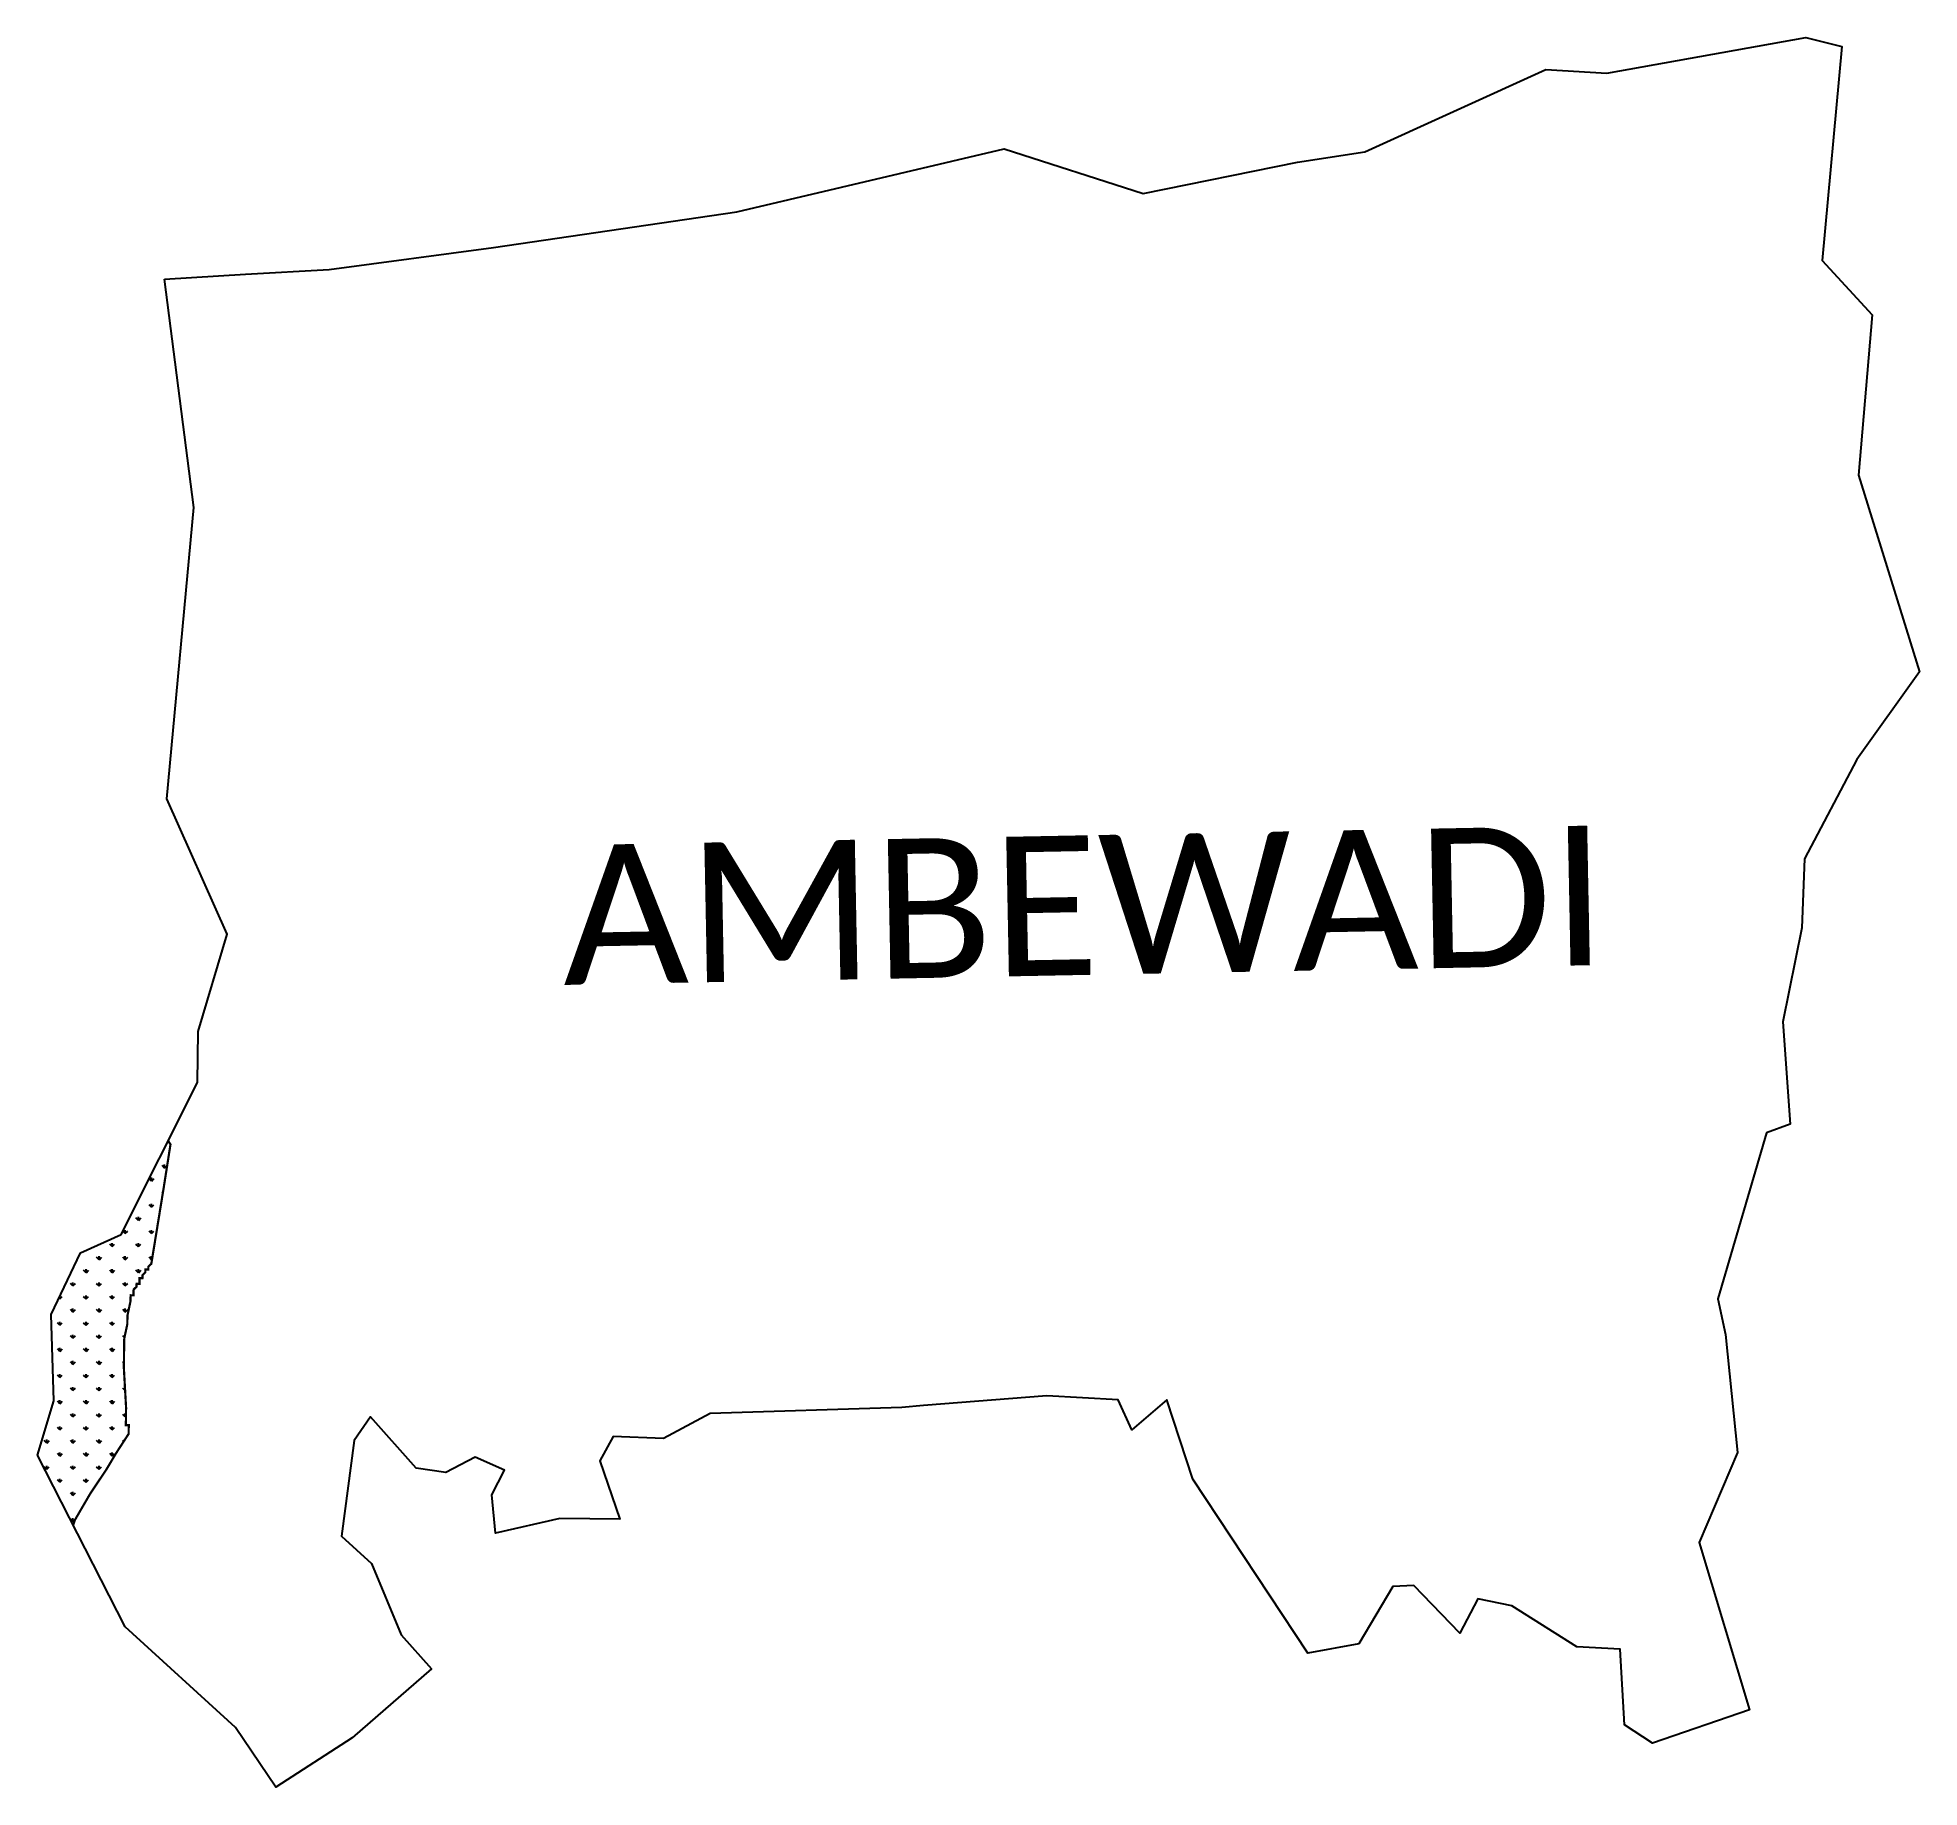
# Model space of a CAD drawing. Header units: metres. Extents: x 260774 to 263356, y 2215208 to 2217608.
import ezdxf

# ---------------------------------------------------------------- set-up
doc = ezdxf.new("R2010")
doc.units = ezdxf.units.M
for name, color, linetype in [('MANGROOVES', 112, 'Continuous'), ('village', 3, 'Continuous'), ('VILLAGE NAME', 250, 'Continuous')]:
    doc.layers.add(name, color=color, linetype=linetype)

msp = doc.modelspace()

# ---------------------------------------------------------------- hatches: boundary and pattern name
at = {"layer": 'MANGROOVES'}
h = msp.add_hatch(dxfattribs=at)
h.set_pattern_fill('GRASS', color=256)
h.paths.add_polyline_path([(260893, 2215824), (260897.2, 2215843.7), (260897.4, 2215855.6), (260901.6, 2215875.4), (260901.7, 2215883.3), (260905.7, 2215883.2), (260905.8, 2215891.1), (260909.8, 2215895), (260909.9, 2215899), (260913.8, 2215898.9), (260913.9, 2215906.9), (260917.9, 2215906.8), (260918, 2215910.8), (260922, 2215914.7), (260922, 2215918.6), (260926, 2215918.6), (260926, 2215922.5), (260930.1, 2215926.4), (260947.2, 2216031.4), (260956.4, 2216090.2), (260953.3, 2216095.1), (260888.8, 2215966.8), (260832.8, 2215941.4), (260792.6, 2215857), (260796.5, 2215738.4), (260774.1, 2215664), (260823.1, 2215568.3), (260825.3, 2215575.1), (260846.3, 2215611.2), (260868.2, 2215643.9), (260882.5, 2215667.8), (260899, 2215693.2), (260899.2, 2215705.1), (260895.2, 2215705.2), (260895.5, 2215728.9), (260892.4, 2215784.4)])

# ---------------------------------------------------------------- linework, layer by layer
at = {"layer": 'MANGROOVES', "const_width": 3}
for points in [[(260823.1, 2215568.3), (260825.3, 2215575.1), (260846.3, 2215611.2), (260868.2, 2215643.9), (260882.5, 2215667.8), (260899, 2215693.2), (260899.2, 2215705.1), (260895.2, 2215705.2), (260895.5, 2215728.9), (260892.4, 2215784.4), (260893, 2215824), (260897.2, 2215843.7), (260897.4, 2215855.6), (260901.6, 2215875.4), (260901.7, 2215883.3), (260905.7, 2215883.2), (260905.8, 2215891.1), (260909.8, 2215895), (260909.9, 2215899), (260913.8, 2215898.9), (260913.9, 2215906.9), (260917.9, 2215906.8), (260918, 2215910.8), (260922, 2215914.7), (260922, 2215918.6), (260926, 2215918.6), (260926, 2215922.5), (260930.1, 2215926.4), (260947.2, 2216031.4), (260956.4, 2216090.2), (260953.3, 2216095.1)], [(260823.1, 2215568.3), (260825.3, 2215575.1), (260846.3, 2215611.2), (260868.2, 2215643.9), (260882.5, 2215667.8), (260899, 2215693.2)]]:
    msp.add_lwpolyline(points, dxfattribs=at)
at = {"layer": 'village'}
msp.add_lwpolyline([(260948.3, 2217276.7), (261059.4, 2217283.6), (261174.2, 2217290.4), (261399.7, 2217320.3), (261733.6, 2217369.1), (262100.1, 2217455.5), (262290.7, 2217394.5), (262502.8, 2217437.6), (262595, 2217451.5), (262843.1, 2217564.3), (262927, 2217559.4), (263200.2, 2217608.2), (263249.2, 2217596.2), (263222.4, 2217302.5), (263291, 2217228), (263272.3, 2217008), (263355.8, 2216738.4), (263270, 2216618.3), (263198.4, 2216482.1), (263194.7, 2216387.2), (263168.5, 2216258.3), (263178.5, 2216118), (263146, 2216106.1), (263079.4, 2215878.5), (263090, 2215829.7), (263106.1, 2215667.7), (263053.7, 2215544), (263122.7, 2215314.7), (262989.7, 2215269), (262951.3, 2215294.2), (262945.1, 2215397.7), (262885.8, 2215401.1), (262796.7, 2215457.3), (262750, 2215467.1), (262725.2, 2215419.8), (262662.2, 2215485.1), (262633.6, 2215483.9), (262586.9, 2215405.3), (262516.7, 2215392.4), (262359.1, 2215631.1), (262323.4, 2215739.8), (262275.3, 2215698.8), (262256.6, 2215739.8), (262158.6, 2215745.4), (261989.5, 2215731.9), (261959.6, 2215729.5), (261696.6, 2215721), (261632.6, 2215686.9), (261563.6, 2215689.4), (261545.6, 2215656.4), (261572.7, 2215576.3), (261490.5, 2215577), (261402.5, 2215557), (261397.1, 2215609.6), (261414.5, 2215643.3), (261374.2, 2215661.3), (261334.1, 2215640), (261293.4, 2215646.3), (261230.7, 2215716.4), (261208.5, 2215684), (261191.1, 2215552.9), (261232.3, 2215515.5), (261272.8, 2215417.7), (261314.5, 2215370.8), (261205.5, 2215276.5), (261101, 2215208.4), (261045.5, 2215290.6), (260894.4, 2215428.7), (260774.1, 2215664), (260796.5, 2215738.4), (260792.6, 2215857), (260832.8, 2215941.4), (260888.8, 2215966.8), (260993.6, 2216175.2), (260994.2, 2216245.2), (261034.1, 2216378.7), (260951.6, 2216564.1), (260988.4, 2216963.9), (260948.3, 2217276.7)], dxfattribs=at)

# ---------------------------------------------------------------- texts
at = {"layer": 'VILLAGE NAME', "insert": (261491.9, 2216500.3), "char_height": 191.456, "attachment_point": 1, "rotation": 1.1028}
msp.add_mtext_dynamic_manual_height_columns('{\\fCalibri|b0|i0|c0|p34;AMBEWADI}', width=161.46, gutter_width=957.3, heights=[0], dxfattribs=at)

doc.saveas('drawing.dxf')
